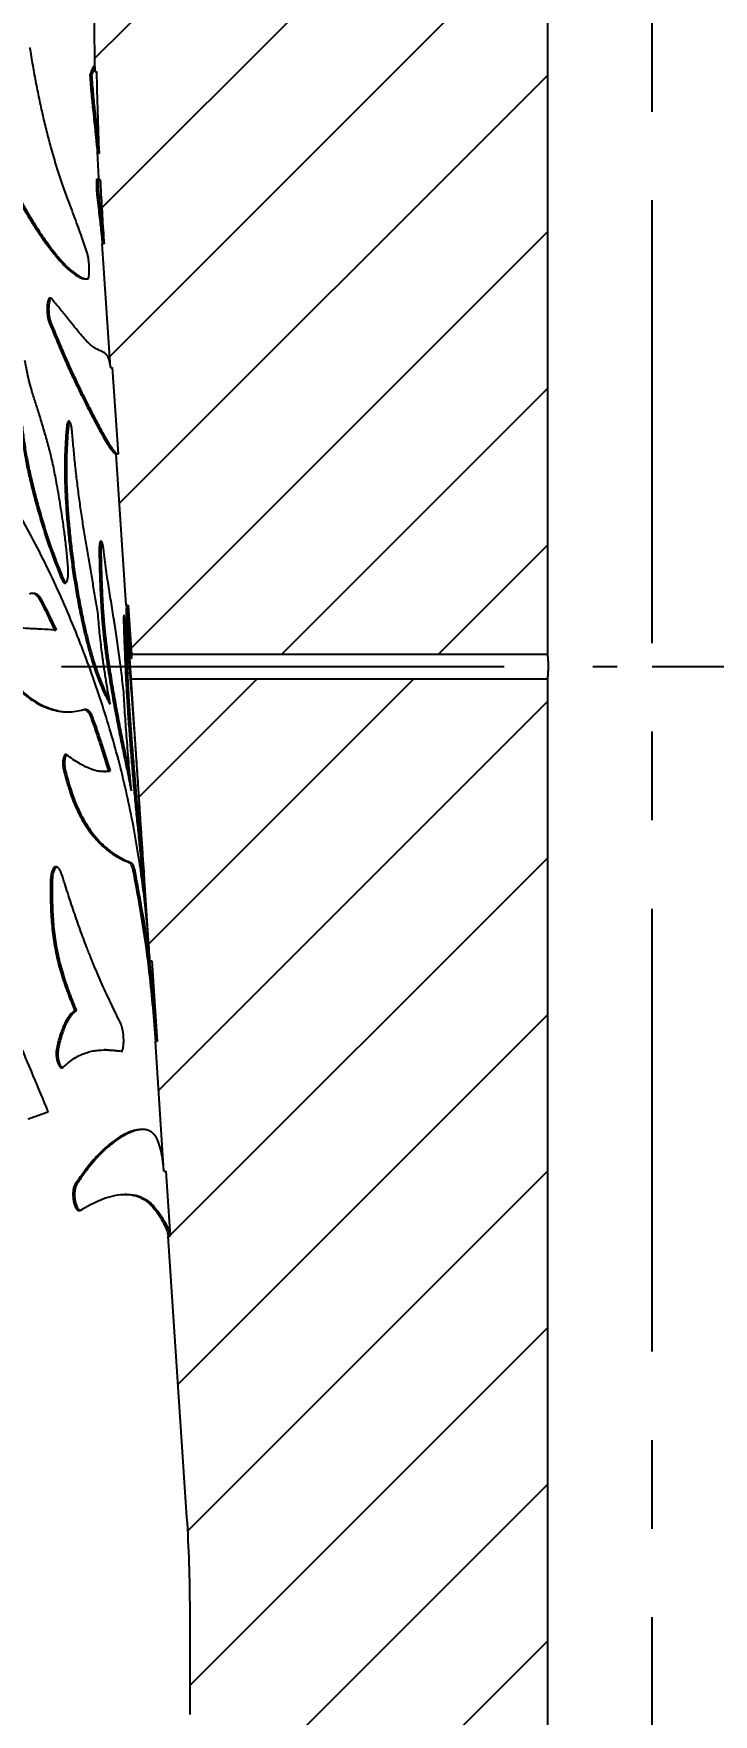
# Model space of a CAD drawing. Header units: millimetres. Extents: x 8 to 867, y 8 to 585.
# Drawn here: x 383.97 to 403.47, y 203.53 to 251.73 of the extents above; entities that cross this region are included whole.
import ezdxf

# ---------------------------------------------------------------- set-up
doc = ezdxf.new("R2010")
doc.units = ezdxf.units.MM
doc.linetypes.add('CENTERX2', pattern=[20.32, 12.7, -2.54, 2.54, -2.54])
for name, color, linetype in [('CENTERLINE', 4, 'CENTERX2'), ('DIMENSIONS', 2, 'Continuous'), ('HATCH', 3, 'Continuous')]:
    doc.layers.add(name, color=color, linetype=linetype)
doc.layers.add('OUTLINE', color=7, linetype='Continuous', lineweight=25)
doc.styles.add('SLDTEXTSTYLE0', font='TXT', dxfattribs={"width": 0.75})
doc.dimstyles.new('SLDDIMSTYLE3', dxfattribs={"dimtxt": 3.5, "dimasz": 2, "dimexe": 0, "dimexo": 0.0625, "dimgap": 0.875, "dimtad": 1, "dimrnd": 1e-09, "dimzin": 12, "dimdsep": 46, "dimtxsty": 'SLDTEXTSTYLE0', "dimsah": 1, "dimcen": 0.09, "dimadec": 0, "dimazin": 3, "dimtol": 1, "dimtp": 0.05, "dimtm": 0.05, "dimtfac": 1, "dimtofl": 0, "dimtmove": 0, "dimatfit": 3, "dimfxl": 0, "dimfrac": 2, "dimtolj": 1, "dimarcsym": 0})
doc.dimstyles.new('SLDDIMSTYLE7', dxfattribs={"dimtxt": 3.5, "dimasz": 2, "dimexe": 0, "dimexo": 0.0625, "dimgap": 0.875, "dimtad": 0, "dimtih": 1, "dimtoh": 1, "dimdec": 0, "dimrnd": 1e-09, "dimzin": 12, "dimdsep": 46, "dimtxsty": 'SLDTEXTSTYLE0', "dimsah": 1, "dimcen": 0.09, "dimadec": 0, "dimazin": 3, "dimtfac": 1, "dimtdec": 0, "dimtofl": 0, "dimtmove": 0, "dimatfit": 3, "dimfxl": 0, "dimfrac": 2, "dimtolj": 1, "dimtzin": 12, "dimarcsym": 0})
doc.dimstyles.new('SLDDIMSTYLE9', dxfattribs={"dimtxt": 3.5, "dimasz": 2, "dimexe": 0, "dimexo": 0.0625, "dimgap": 0.875, "dimtad": 1, "dimdec": 4, "dimzin": 12, "dimdsep": 46, "dimtxsty": 'SLDTEXTSTYLE0', "dimsah": 1, "dimcen": 0.09, "dimazin": 3, "dimtfac": 1, "dimtofl": 0, "dimtmove": 0, "dimatfit": 3, "dimfxl": 0, "dimfrac": 2, "dimtolj": 1, "dimtzin": 12, "dimarcsym": 0})

# ---------------------------------------------------------------- blocks, each defined once
blk = doc.blocks.new('_D_11')
at = {"layer": 'DIMENSIONS'}
for p, q in [((454.53, 352.833), (454.53, 233.579)), ((401.709, 233.579), (455.53, 233.579))]:
    blk.add_line(p, q, dxfattribs=at)
blk.add_solid([(454.53, 233.579), (455.03, 235.579), (454.03, 235.579)], dxfattribs=at)
at = {"layer": 'DIMENSIONS', "insert": (455.53, 235.312), "char_height": 3.5, "attachment_point": 1, "style": 'SLDTEXTSTYLE0'}
blk.add_mtext('196', dxfattribs=at)
blk = doc.blocks.new('_D_30')
at = {"layer": 'DIMENSIONS'}
for p, q in [((435.589, 429.833), (473.701, 429.833)), ((471.701, 429.833), (471.701, 191.029)), ((387.456, 191.029), (473.701, 191.029))]:
    blk.add_line(p, q, dxfattribs=at)
for points in [[(471.701, 429.833), (471.201, 427.833), (472.201, 427.833)], [(471.701, 191.029), (472.201, 193.029), (471.201, 193.029)]]:
    blk.add_solid(points, dxfattribs=at)
at = {"layer": 'DIMENSIONS', "attachment_point": 1, "rotation": 90, "style": 'SLDTEXTSTYLE0'}
for s, insert, char_height in [('±0,05', (468.202, 312.933), 2.5), ('238,8', (467.19, 300.006), 3.5)]:
    blk.add_mtext(s, dxfattribs=dict(at, insert=insert, char_height=char_height))
blk = doc.blocks.new('_D_45')
at = {"layer": 'DIMENSIONS'}
blk.add_line((385.49, 191.288), (363.906, 197.071), dxfattribs=at)
for start, end in [(137.3608, 165), (165, 180)]:
    blk.add_arc((386.456, 191.029), 21.345, start, end, dxfattribs=at)
for points in [[(365.838, 196.553), (364.922, 194.706), (365.899, 194.493)], [(365.11, 191.029), (365.703, 193.003), (364.704, 193.05)]]:
    blk.add_solid(points, dxfattribs=at)
at = {"layer": 'DIMENSIONS', "insert": (362.907, 202.274), "char_height": 3.5, "attachment_point": 1, "rotation": 56.7236, "style": 'SLDTEXTSTYLE0'}
blk.add_mtext('15°', dxfattribs=at)

msp = doc.modelspace()

# ---------------------------------------------------------------- hatches: boundary and pattern name
at = {"layer": 'HATCH'}
h = msp.add_hatch(dxfattribs=at)
h.set_pattern_fill('ANSI31', color=256, angle=3e-322, style=0)
edge = h.paths.add_edge_path(flags=0)
edge.add_line((385.83311, 247.54489), (385.88317, 247.54489))
edge.add_arc((485.70884, 252.52876), 99.95, 182.8581572, 183.8049034)
edge.add_line((385.97915, 245.89615), (385.99199, 245.70301))
edge.add_line((385.99199, 245.70301), (385.94188, 245.70301))
edge.add_line((385.94188, 245.70301), (386.17791, 242.15407))
edge.add_line((386.17791, 242.15407), (386.22802, 242.15407))
edge.add_line((386.22802, 242.15407), (386.39304, 239.67274))
edge.add_line((386.39304, 239.67274), (386.34293, 239.67274))
edge.add_line((386.34293, 239.67274), (386.6313, 235.33673))
edge.add_line((386.6313, 235.33673), (386.68141, 235.33673))
edge.add_line((386.68141, 235.33673), (386.77505, 233.92876))
edge.add_line((386.77505, 233.92876), (398.70884, 233.92876))
edge.add_line((398.70884, 233.92876), (398.70884, 351.77827))
edge.add_line((398.70884, 351.77827), (397.66228, 355.68409))
edge.add_line((397.66228, 355.68409), (388.14523, 352.54674))
edge.add_arc((380.45884, 350.32876), 8, 0, 16.096004, ccw=False)
edge.add_line((388.45884, 350.32876), (388.45884, 347.32876))
edge.add_arc((288.45884, 347.32876), 100, 358.2842334, 360, ccw=False)
edge.add_line((388.41401, 344.33463), (385.75367, 255.52289))
edge.add_arc((485.70884, 252.52876), 100, 178.2842334, 181.0781083)
edge.add_line((385.72654, 250.64721), (385.77655, 250.64721))
edge.add_arc((485.70884, 252.52876), 99.95, 181.0786477, 182.4285693)
edge.add_line((385.84861, 248.29349), (385.79857, 248.29349))
edge.add_arc((485.70884, 252.52876), 100, 182.4273543, 182.8567269)
h = msp.add_hatch(dxfattribs=at)
h.set_pattern_fill('ANSI31', color=256, angle=3e-322, style=0)
edge = h.paths.add_edge_path(flags=0)
edge.add_line((387.88485, 217.24148), (387.83474, 217.24148))
edge.add_line((387.83474, 217.24148), (388.37067, 209.18313))
edge.add_arc((348.45884, 206.52876), 40, 0, 3.804903, ccw=False)
edge.add_line((388.45884, 206.52876), (388.45884, 203.52876))
edge.add_arc((348.45884, 203.52876), 40, 341.790043, 360, ccw=False)
edge.add_line((386.45555, 191.02876), (398.70884, 187.7455))
edge.add_line((398.70884, 187.7455), (398.70884, 233.22876))
edge.add_line((398.70884, 233.22876), (386.7715, 233.22876))
edge.add_line((386.7715, 233.22876), (387.30967, 225.1366))
edge.add_line((387.30967, 225.1366), (387.35978, 225.1366))
edge.add_line((387.35978, 225.1366), (387.51353, 222.82478))
edge.add_line((387.51353, 222.82478), (387.46342, 222.82478))
edge.add_line((387.46342, 222.82478), (387.71036, 219.11172))
edge.add_line((387.71036, 219.11172), (387.76047, 219.11172))
edge.add_line((387.76047, 219.11172), (387.88485, 217.24148))

# ---------------------------------------------------------------- linework, layer by layer
at = {"layer": 'CENTERLINE'}
for p, q in [((401.70884, 429.83342), (401.70884, 155.70133)), ((384.77327, 233.57876), (400.70884, 233.57876))]:
    msp.add_line(p, q, dxfattribs=at)
at = {"layer": 'OUTLINE'}
for p, q in [((398.70884, 351.77827), (398.70884, 233.92876)), ((385.5843, 250.5451), (385.63408, 250.5451)), ((385.72654, 250.64722), (385.77655, 250.64722)), ((385.84861, 248.29349), (385.79857, 248.29349)), ((385.83311, 247.54489), (385.88317, 247.54489)), ((385.79004, 247.10558), (385.84001, 247.10558)), ((385.51029, 245.44296), (385.35691, 245.89283)), ((385.97915, 245.89615), (385.992, 245.70301)), ((386.17791, 242.15407), (385.94188, 245.70301)), ((385.992, 245.70301), (385.94188, 245.70301)), ((385.51337, 244.6964), (385.52943, 244.69596)), ((384.41772, 243.44975), (384.4652, 243.44975)), ((386.17791, 242.15407), (386.22802, 242.15407)), ((386.22802, 242.15407), (386.39304, 239.67274)), ((384.92055, 240.47866), (384.96852, 240.47866)), ((386.33929, 239.67287), (386.34293, 239.67274)), ((386.6313, 235.33673), (386.34293, 239.67274)), ((386.39304, 239.67274), (386.34293, 239.67274)), ((384.78779, 236.0651), (384.83512, 236.0651)), ((386.6313, 235.33673), (386.68141, 235.33673)), ((386.68141, 235.33673), (386.77505, 233.92876)), ((386.55368, 234.82711), (386.60362, 234.82711)), ((386.62758, 235.2147), (386.62662, 235.21057)), ((386.62758, 235.2147), (386.67767, 235.2147)), ((386.64556, 234.81012), (386.69564, 234.81012)), ((386.67767, 235.2147), (386.67671, 235.21056)), ((384.57553, 234.62834), (384.62239, 234.62834)), ((386.78172, 233.81281), (386.7316, 233.81298)), ((398.70884, 233.92876), (386.77505, 233.92876)), ((387.30967, 225.1366), (386.77149, 233.22876)), ((386.77149, 233.22876), (398.70884, 233.22876)), ((398.70884, 233.22876), (398.70884, 187.7455)), ((385.49071, 232.35041), (385.44185, 232.35041)), ((384.83227, 230.62525), (384.87915, 230.62525)), ((385.9784, 230.56728), (386.02946, 230.56728)), ((386.11772, 230.58414), (386.16656, 230.58414)), ((387.30967, 225.1366), (387.35978, 225.1366)), ((387.35978, 225.1366), (387.51353, 222.82478)), ((385.15149, 223.71653), (385.1982, 223.71653)), ((387.71036, 219.11172), (387.46342, 222.82478)), ((387.51353, 222.82478), (387.46342, 222.82478)), ((386.4832, 222.55007), (386.53181, 222.55007)), ((387.71036, 219.11172), (387.76047, 219.11172)), ((387.76047, 219.11172), (387.88485, 217.24148)), ((385.16139, 218.7331), (385.20765, 218.7331)), ((386.64262, 218.44324), (386.58922, 218.44324)), ((388.37067, 209.18313), (387.83474, 217.24148)), ((387.88485, 217.24148), (387.83474, 217.24148)), ((388.45884, 203.52876), (388.45884, 206.52875))]:
    msp.add_line(p, q, dxfattribs=at)
for centre, radius, start, end in [((485.70884, 252.52876), 100, 178.2842334, 181.0781083), ((485.70884, 252.52876), 99.95, 181.0786477, 182.4285693), ((485.70884, 252.52876), 100, 182.4273543, 182.8567269), ((485.70884, 252.52876), 99.95, 182.8581572, 183.8049034), ((348.45884, 206.52876), 40, 0, 3.804903)]:
    msp.add_arc(centre, radius, start, end, dxfattribs=at)
for points, knots in [([(385.35691, 245.89283), (385.29054, 246.07756), (385.15783, 246.44698), (384.96186, 246.96341), (384.78453, 247.45672), (384.63176, 247.92026), (384.4918, 248.39306), (384.36678, 248.86629), (384.25528, 249.32718), (384.14866, 249.80651), (384.04859, 250.30372), (383.95468, 250.81592), (383.89624, 251.16275), (383.86702, 251.33617)], [0, 0, 0, 0, 0.13446581, 0.26888917, 0.36008929, 0.45138896, 0.54251951, 0.61792634, 0.69340395, 0.76884272, 0.84586386, 0.92293486, 1, 1, 1, 1]), ([(385.72654, 250.64722), (385.72572, 250.67328), (385.72406, 250.72543), (385.71763, 250.77044), (385.70792, 250.79332), (385.69379, 250.79325), (385.67458, 250.76959), (385.64936, 250.71951), (385.61989, 250.64078), (385.59616, 250.577), (385.5843, 250.5451)], [0, 0, 0, 0, 0.11239842, 0.224817272, 0.33966658, 0.45453348, 0.589951859, 0.72537066, 0.862653136, 1, 1, 1, 1]), ([(385.71865, 250.7553), (385.71218, 250.74321), (385.69754, 250.71584), (385.6696, 250.64019), (385.64592, 250.5768), (385.63408, 250.5451)], [0, 0, 0, 0, 0.28344268, 0.64163797, 1, 1, 1, 1]), ([(385.5843, 250.5451), (385.59147, 250.45062), (385.60581, 250.26177), (385.62861, 249.9859), (385.65333, 249.73455), (385.68143, 249.47369), (385.71088, 249.19533), (385.73736, 248.93879), (385.75812, 248.7359), (385.77367, 248.58288), (385.78599, 248.45757), (385.79483, 248.35987), (385.79732, 248.31567), (385.79857, 248.29349)], [0, 0, 0, 0, 0.08472342, 0.16934064, 0.25623493, 0.34326927, 0.46385674, 0.58439005, 0.66738013, 0.75049256, 0.83339525, 0.91639901, 1, 1, 1, 1]), ([(385.63408, 250.5451), (385.64126, 250.45066), (385.65561, 250.26188), (385.67843, 249.98614), (385.70316, 249.73493), (385.73131, 249.47396), (385.76083, 249.19529), (385.78739, 248.9383), (385.80819, 248.73516), (385.82377, 248.58203), (385.83608, 248.45693), (385.8449, 248.35958), (385.84737, 248.31557), (385.84861, 248.29349)], [0, 0, 0, 0, 0.084638981, 0.16917227, 0.255980355, 0.342927575, 0.463726496, 0.584472338, 0.66761651, 0.750885318, 0.833943045, 0.916677115, 1, 1, 1, 1]), ([(382.91533, 248.11141), (383.0258, 247.90792), (383.24671, 247.50099), (383.53366, 246.97864), (383.78317, 246.54896), (383.99549, 246.20135), (384.13368, 245.99564), (384.20273, 245.89283)], [0, 0, 0, 0, 0.24869611, 0.49732609, 0.66488479, 0.8325209, 1, 1, 1, 1]), ([(382.9608, 248.11141), (383.07125, 247.90827), (383.29211, 247.50203), (383.57899, 246.98055), (383.82841, 246.55152), (384.04065, 246.20437), (384.17879, 245.99886), (384.24783, 245.89615)], [0, 0, 0, 0, 0.248705308, 0.497345147, 0.664897117, 0.832526646, 1, 1, 1, 1]), ([(385.77836, 247.55573), (385.7769, 247.55356), (385.77397, 247.54921), (385.77148, 247.5094), (385.77084, 247.44918), (385.77242, 247.36933), (385.77646, 247.27661), (385.78258, 247.18251), (385.78764, 247.13037), (385.79004, 247.10558)], [0, 0, 0, 0, 0.13074998, 0.26140463, 0.39536097, 0.53796831, 0.6922009, 0.85366005, 1, 1, 1, 1]), ([(385.83311, 247.54489), (385.83274, 247.54518), (385.8315, 247.54614), (385.81837, 247.54191), (385.7917, 247.55112), (385.77836, 247.55573)], [0, 0, 0, 0, 0.17430776, 0.58700973, 1, 1, 1, 1]), ([(385.82425, 247.54368), (385.8233, 247.53281), (385.82136, 247.51079), (385.82082, 247.44848), (385.82238, 247.3691), (385.82644, 247.27621), (385.83256, 247.18231), (385.83761, 247.1303), (385.84001, 247.10558)], [0, 0, 0, 0, 0.15070152, 0.30511805, 0.46929719, 0.64663187, 0.8320812, 1, 1, 1, 1]), ([(385.79004, 247.10558), (385.80111, 247.0061), (385.82324, 246.80724), (385.85482, 246.52084), (385.884, 246.26556), (385.90806, 246.05415), (385.91973, 245.94298), (385.92499, 245.89283)], [0, 0, 0, 0, 0.20459755, 0.40900528, 0.61840542, 0.82783817, 1, 1, 1, 1]), ([(385.84001, 247.10558), (385.85108, 247.00617), (385.87322, 246.80745), (385.90481, 246.52127), (385.93399, 246.26617), (385.95794, 246.05602), (385.96956, 245.94552), (385.97475, 245.89615)], [0, 0, 0, 0, 0.20522313, 0.41025553, 0.62028084, 0.83033942, 1, 1, 1, 1]), ([(387.30967, 225.1366), (387.29154, 225.38913), (387.25527, 225.89419), (387.18347, 226.6343), (387.09764, 227.36302), (386.98552, 228.1529), (386.84021, 229.00074), (386.6537, 229.90572), (386.43728, 230.80144), (386.19032, 231.69346), (385.9133, 232.585), (385.60743, 233.47543), (385.27314, 234.36452), (384.90949, 235.24659), (384.51431, 236.12152), (384.08638, 236.98605), (383.62516, 237.84082), (383.1067, 238.72555), (382.52466, 239.63863), (381.87237, 240.57759), (381.17564, 241.50046), (380.42951, 242.4119), (379.63263, 243.31082), (378.78235, 244.19484), (377.88783, 245.05899), (377.25087, 245.61495), (376.9325, 245.89283)], [0, 0, 0, 0, 0.03132641, 0.06265337, 0.09404493, 0.12543666, 0.16639717, 0.20736459, 0.24832663, 0.28947947, 0.3306376, 0.37179021, 0.41274765, 0.45371028, 0.49466656, 0.53584835, 0.57703693, 0.61821818, 0.66549028, 0.71278654, 0.76008053, 0.8073497, 0.85549851, 0.90367925, 0.95185623, 1, 1, 1, 1]), ([(384.20273, 245.89283), (384.26248, 245.80796), (384.38202, 245.63817), (384.55417, 245.41667), (384.72151, 245.2189), (384.88219, 245.04996), (385.03512, 244.91097), (385.16529, 244.814), (385.27496, 244.74964), (385.36667, 244.71062), (385.44078, 244.69699), (385.48185, 244.69688), (385.49706, 244.69684)], [0, 0, 0, 0, 0.11319676, 0.22647407, 0.33966048, 0.45627671, 0.57299772, 0.68960892, 0.77577433, 0.86193294, 0.94884559, 1, 1, 1, 1]), ([(384.24783, 245.89615), (384.30777, 245.81105), (384.42769, 245.64081), (384.6004, 245.41871), (384.76827, 245.22042), (384.92946, 245.05102), (385.08288, 244.91166), (385.21344, 244.81443), (385.32352, 244.74978), (385.41538, 244.71093), (385.48125, 244.69803), (385.51459, 244.6976), (385.52185, 244.69751)], [0, 0, 0, 0, 0.11632025, 0.23272396, 0.3490337, 0.4688683, 0.58880973, 0.70863898, 0.79721652, 0.88578686, 0.97513174, 1, 1, 1, 1]), ([(385.92499, 245.89283), (385.92868, 245.85576), (385.93608, 245.78136), (385.93995, 245.72919), (385.94188, 245.70301)], [0, 0, 0, 0, 0.49816964, 1, 1, 1, 1]), ([(385.97475, 245.89615), (385.97853, 245.85838), (385.9861, 245.78256), (385.99003, 245.7296), (385.992, 245.70301)], [0, 0, 0, 0, 0.49812809, 1, 1, 1, 1]), ([(385.52943, 244.69596), (385.53585, 244.70068), (385.54868, 244.71014), (385.56166, 244.77413), (385.56911, 244.8666), (385.5696, 244.98779), (385.5625, 245.12811), (385.54769, 245.26943), (385.52901, 245.37917), (385.51545, 245.42536), (385.51029, 245.44296)], [0, 0, 0, 0, 0.11657713, 0.23331137, 0.35194392, 0.48248701, 0.62124694, 0.76704295, 0.91122581, 1, 1, 1, 1]), ([(384.4911, 244.12597), (384.47878, 244.13655), (384.45412, 244.15772), (384.41834, 244.13949), (384.38831, 244.08578), (384.36623, 243.99838), (384.35467, 243.88179), (384.35649, 243.74401), (384.37365, 243.60166), (384.39764, 243.50358), (384.41411, 243.45944), (384.41772, 243.44975)], [0, 0, 0, 0, 0.10932423, 0.21876755, 0.32630178, 0.43874071, 0.55970285, 0.68965548, 0.826364, 0.96185555, 1, 1, 1, 1]), ([(384.47411, 244.13677), (384.47158, 244.13585), (384.45738, 244.13068), (384.43592, 244.08323), (384.41351, 243.99846), (384.40208, 243.8808), (384.40396, 243.74325), (384.4212, 243.60102), (384.44519, 243.50331), (384.46161, 243.45935), (384.4652, 243.44975)], [0, 0, 0, 0, 0.02904909, 0.163104199, 0.303187132, 0.453700902, 0.615189813, 0.784870934, 0.952994083, 1, 1, 1, 1]), ([(386.17791, 242.15407), (386.17112, 242.21379), (386.15753, 242.33332), (386.10421, 242.47857), (386.033, 242.5664), (385.94519, 242.61189), (385.83569, 242.65605), (385.71096, 242.71928), (385.5744, 242.82991), (385.43183, 242.97749), (385.27489, 243.15953), (385.1048, 243.36911), (384.91808, 243.60384), (384.7154, 243.85863), (384.56588, 244.03684), (384.4911, 244.12597)], [0, 0, 0, 0, 0.095800659, 0.19174648, 0.273976453, 0.356303997, 0.438643259, 0.520889018, 0.587913948, 0.655072175, 0.722373496, 0.789711031, 0.856886963, 0.928421691, 1, 1, 1, 1]), ([(384.41772, 243.44975), (384.47916, 243.29981), (384.60207, 242.99987), (384.78213, 242.57461), (384.96006, 242.17188), (385.13412, 241.79671), (385.30224, 241.44624), (385.46654, 241.11533), (385.62444, 240.80671), (385.77346, 240.52425), (385.90939, 240.27485), (386.02997, 240.06287), (386.13337, 239.89421), (386.21439, 239.77859), (386.27348, 239.71313), (386.31489, 239.68006), (386.32841, 239.67536), (386.33519, 239.67301)], [0, 0, 0, 0, 0.06242415, 0.12487009, 0.18726296, 0.25113319, 0.31504865, 0.37892085, 0.44849962, 0.51813197, 0.58770594, 0.65968451, 0.73173719, 0.80369336, 0.86896582, 0.93425203, 1, 1, 1, 1]), ([(384.4652, 243.44975), (384.52667, 243.29994), (384.64963, 243.00026), (384.82977, 242.57536), (385.00777, 242.17298), (385.18189, 241.79815), (385.35006, 241.44798), (385.51452, 241.11714), (385.67266, 240.80841), (385.82199, 240.52571), (385.9582, 240.27608), (386.07904, 240.06388), (386.18268, 239.89497), (386.26395, 239.77904), (386.32328, 239.71332), (386.36487, 239.6801), (386.37845, 239.67538), (386.38527, 239.67302)], [0, 0, 0, 0, 0.0623488, 0.1247192, 0.18703664, 0.25082539, 0.31465917, 0.37844978, 0.44804939, 0.51770281, 0.58729762, 0.65929214, 0.73136046, 0.80333241, 0.86872442, 0.93413028, 1, 1, 1, 1]), ([(383.47201, 242.31295), (383.47896, 242.16473), (383.49288, 241.8683), (383.51723, 241.42274), (383.54851, 240.97657), (383.58968, 240.53077), (383.64441, 240.08876), (383.715, 239.65029), (383.80136, 239.21995), (383.90606, 238.76837), (384.02648, 238.30031), (384.16252, 237.81981), (384.30698, 237.34972), (384.46116, 236.89835), (384.6236, 236.46818), (384.73307, 236.19944), (384.78779, 236.0651)], [0, 0, 0, 0, 0.06347948, 0.126951058, 0.190702412, 0.254431489, 0.318204749, 0.381961574, 0.447616756, 0.513298829, 0.592780237, 0.672337364, 0.751822194, 0.834467549, 0.917256945, 1, 1, 1, 1]), ([(383.51789, 242.31295), (383.52484, 242.16496), (383.53873, 241.86898), (383.56302, 241.42411), (383.59422, 240.97863), (383.6353, 240.53351), (383.68987, 240.09215), (383.76029, 239.65431), (383.84647, 239.22457), (383.95114, 238.77301), (384.07171, 238.30445), (384.2081, 237.82299), (384.35295, 237.35199), (384.50756, 236.89976), (384.67047, 236.46881), (384.78025, 236.19965), (384.83512, 236.0651)], [0, 0, 0, 0, 0.06336252, 0.1267177, 0.19035118, 0.25396275, 0.31761913, 0.38125849, 0.44679465, 0.51235806, 0.59198465, 0.6716886, 0.75131927, 0.83413193, 0.91708892, 1, 1, 1, 1]), ([(384.96435, 236.37497), (384.95217, 236.51713), (384.92782, 236.8015), (384.88311, 237.22548), (384.81852, 237.71193), (384.73304, 238.25704), (384.63926, 238.82145), (384.54078, 239.32914), (384.43613, 239.773), (384.33894, 240.12579), (384.23745, 240.47092), (384.14006, 240.80052), (384.02105, 241.17358), (383.91635, 241.48973), (383.8356, 241.79268), (383.777, 242.07005), (383.74197, 242.25921), (383.72446, 242.35379)], [0, 0, 0, 0, 0.06509478, 0.13021652, 0.19521537, 0.29244691, 0.38967237, 0.46569828, 0.54172491, 0.61741925, 0.65524879, 0.73090623, 0.79748858, 0.8640483, 0.90921998, 0.95461072, 1, 1, 1, 1]), ([(385.07408, 240.33676), (385.07024, 240.37247), (385.06255, 240.44395), (385.04017, 240.53488), (385.01332, 240.59664), (384.98556, 240.62229), (384.96043, 240.61435), (384.93953, 240.57739), (384.92674, 240.5276), (384.92206, 240.49056), (384.92055, 240.47866)], [0, 0, 0, 0, 0.14984447, 0.29992674, 0.44248986, 0.57258103, 0.69486544, 0.81482473, 0.94048757, 1, 1, 1, 1]), ([(385.00364, 240.6001), (384.99846, 240.59256), (384.9859, 240.57424), (384.97478, 240.52741), (384.97004, 240.49051), (384.96852, 240.47866)], [0, 0, 0, 0, 0.32217932, 0.78238385, 1, 1, 1, 1]), ([(384.92055, 240.47866), (384.91116, 240.35975), (384.89234, 240.12154), (384.87331, 239.75002), (384.86315, 239.36891), (384.86554, 238.93774), (384.88382, 238.45877), (384.91714, 237.93602), (384.96328, 237.41475), (385.02091, 236.89215), (385.08977, 236.37032), (385.16999, 235.85237), (385.25991, 235.3483), (385.35242, 234.89358), (385.44527, 234.48819), (385.53622, 234.13027), (385.63118, 233.79395), (385.73262, 233.47091), (385.84054, 233.17457), (385.95249, 232.91287), (386.06254, 232.68753), (386.13175, 232.56531), (386.16629, 232.50434)], [0, 0, 0, 0, 0.0416734, 0.08348289, 0.12521125, 0.16677286, 0.22143177, 0.2762851, 0.33120611, 0.38595663, 0.44266794, 0.49955023, 0.55640375, 0.61307684, 0.65881467, 0.70470143, 0.75055066, 0.79623708, 0.84695749, 0.89794883, 0.94908319, 1, 1, 1, 1]), ([(384.96852, 240.47866), (384.95911, 240.35978), (384.94024, 240.12163), (384.92114, 239.75018), (384.91092, 239.36912), (384.91327, 238.93826), (384.93149, 238.45989), (384.96472, 237.93804), (385.01073, 237.41766), (385.06823, 236.89596), (385.13693, 236.37505), (385.21697, 235.858), (385.30668, 235.35478), (385.39907, 234.90029), (385.49192, 234.49457), (385.58301, 234.13585), (385.67815, 233.79874), (385.77985, 233.47478), (385.88824, 233.17692), (386.00048, 232.91546), (386.08644, 232.73675), (386.13244, 232.65448), (386.14342, 232.63483)], [0, 0, 0, 0, 0.04316887, 0.08647884, 0.12970457, 0.17275739, 0.22927835, 0.28600068, 0.34279292, 0.3994085, 0.45804538, 0.51685759, 0.57564142, 0.6342387, 0.68170225, 0.72932057, 0.77689975, 0.82430987, 0.87707044, 0.93011382, 0.98330672, 1, 1, 1, 1]), ([(385.81726, 235.13947), (385.79186, 235.28324), (385.74107, 235.57073), (385.67837, 235.93526), (385.59399, 236.45404), (385.50549, 236.96778), (385.40525, 237.56102), (385.33489, 238.01587), (385.27026, 238.47896), (385.21138, 238.94309), (385.15975, 239.40801), (385.11473, 239.87153), (385.08763, 240.18169), (385.07408, 240.33676)], [0, 0, 0, 0, 0.087603615, 0.175187423, 0.218971358, 0.394110048, 0.481799746, 0.569472254, 0.657185814, 0.744904564, 0.829887203, 0.914947076, 1, 1, 1, 1]), ([(385.98832, 236.88095), (385.98291, 236.92469), (385.97206, 237.01231), (385.94824, 237.11351), (385.9227, 237.17329), (385.89848, 237.18753), (385.87776, 237.16068), (385.86207, 237.09775), (385.852, 237.00358), (385.85204, 236.92427), (385.85206, 236.88334)], [0, 0, 0, 0, 0.13730884, 0.27503686, 0.40200301, 0.52124112, 0.63567042, 0.75101572, 0.87151853, 1, 1, 1, 1]), ([(385.85206, 236.88334), (385.8555, 236.72866), (385.86241, 236.419), (385.87649, 235.95116), (385.89708, 235.47979), (385.92519, 235.03159), (385.96262, 234.61115), (386.00632, 234.22239), (386.05616, 233.84272), (386.1229, 233.39083), (386.20726, 232.87352), (386.30904, 232.30187), (386.41281, 231.75989), (386.51301, 231.26608), (386.60719, 230.81905), (386.69464, 230.40779), (386.74818, 230.14517), (386.77495, 230.01386)], [0, 0, 0, 0, 0.05939771, 0.11891725, 0.17823734, 0.237362, 0.28703152, 0.33694401, 0.38698523, 0.43683076, 0.52044667, 0.60435198, 0.68829373, 0.77195998, 0.84792842, 0.92396935, 1, 1, 1, 1]), ([(385.92762, 237.15424), (385.92214, 237.1362), (385.91088, 237.0991), (385.90114, 237.00306), (385.90112, 236.92405), (385.90111, 236.88334)], [0, 0, 0, 0, 0.314635261, 0.646874898, 1, 1, 1, 1]), ([(385.90111, 236.88334), (385.90455, 236.72882), (385.91143, 236.41947), (385.92546, 235.95211), (385.946, 235.4812), (385.97403, 235.03359), (386.01136, 234.61386), (386.05494, 234.2259), (386.10464, 233.847), (386.17127, 233.39569), (386.25557, 232.87877), (386.35732, 232.30736), (386.46112, 231.76548), (386.56137, 231.27138), (386.65401, 230.83301), (386.70941, 230.57055), (386.73601, 230.44454)], [0, 0, 0, 0, 0.06464008, 0.12941266, 0.19396777, 0.25831122, 0.31229876, 0.36655037, 0.42094084, 0.47511887, 0.56616048, 0.65751707, 0.74891407, 0.84001014, 0.92319301, 1, 1, 1, 1]), ([(386.55678, 232.83607), (386.53502, 233.03009), (386.49151, 233.41806), (386.41846, 233.97612), (386.35337, 234.42895), (386.30583, 234.74208), (386.27118, 234.96454), (386.22186, 235.27515), (386.16358, 235.62961), (386.10553, 235.99305), (386.06314, 236.27668), (386.0228, 236.57151), (385.99981, 236.77783), (385.98832, 236.88095)], [0, 0, 0, 0, 0.13736752, 0.27468087, 0.41194946, 0.48056934, 0.51487848, 0.58349742, 0.72073631, 0.78985771, 0.85895483, 0.9295006, 1, 1, 1, 1]), ([(384.78779, 236.0651), (384.80044, 236.04064), (384.82575, 235.99167), (384.8675, 235.96677), (384.90535, 235.9831), (384.93623, 236.03876), (384.95777, 236.12787), (384.96896, 236.24385), (384.9659, 236.33089), (384.96435, 236.37497)], [0, 0, 0, 0, 0.1431045, 0.28645183, 0.42428973, 0.559789, 0.69990556, 0.84805481, 1, 1, 1, 1]), ([(384.83512, 236.0651), (384.84779, 236.03901), (384.86714, 235.99912), (384.88826, 235.98932), (384.89556, 235.98593)], [0, 0, 0, 0, 0.65433412, 1, 1, 1, 1]), ([(383.85112, 235.6701), (383.87912, 235.67993), (383.92638, 235.69654), (383.9954, 235.67388), (384.05474, 235.63081), (384.11302, 235.5634), (384.1483, 235.49991), (384.16619, 235.46772)], [0, 0, 0, 0, 0.26002935, 0.43898387, 0.62310895, 0.80890055, 1, 1, 1, 1]), ([(383.97201, 235.68617), (383.97514, 235.68695), (383.99768, 235.69255), (384.0415, 235.67205), (384.10087, 235.63133), (384.15928, 235.56325), (384.1946, 235.49986), (384.21251, 235.46772)], [0, 0, 0, 0, 0.03763749, 0.27062253, 0.51034181, 0.7517316, 1, 1, 1, 1]), ([(384.16619, 235.46772), (384.20276, 235.39508), (384.27589, 235.24979), (384.4134, 234.97024), (384.51179, 234.76275), (384.57553, 234.62834)], [0, 0, 0, 0, 0.260467191, 0.520934461, 1, 1, 1, 1]), ([(384.21251, 235.46772), (384.24909, 235.39514), (384.32225, 235.24998), (384.45995, 234.97044), (384.55851, 234.76288), (384.62239, 234.62834)], [0, 0, 0, 0, 0.26023712, 0.52047507, 1, 1, 1, 1]), ([(386.6313, 235.33673), (386.63259, 235.31011), (386.63518, 235.25677), (386.63012, 235.22874), (386.62758, 235.2147)], [0, 0, 0, 0, 0.49890435, 1, 1, 1, 1]), ([(386.68141, 235.33673), (386.6827, 235.31011), (386.68529, 235.25677), (386.68021, 235.22874), (386.67767, 235.2147)], [0, 0, 0, 0, 0.49890704, 1, 1, 1, 1]), ([(386.16629, 232.50434), (386.1452, 232.62346), (386.10299, 232.86194), (386.04169, 233.23014), (385.98344, 233.60865), (385.93523, 233.95889), (385.89638, 234.27662), (385.86566, 234.55977), (385.83867, 234.84783), (385.8244, 235.04225), (385.81726, 235.13947)], [0, 0, 0, 0, 0.14624117, 0.29277812, 0.4390652, 0.58606704, 0.68865946, 0.79124073, 0.89561546, 1, 1, 1, 1]), ([(386.59798, 234.87184), (386.59395, 234.90671), (386.58588, 234.97653), (386.57389, 235.0382), (386.56379, 235.05594), (386.5565, 235.03014), (386.55251, 234.96675), (386.55216, 234.89229), (386.55335, 234.84134), (386.55368, 234.82711)], [0, 0, 0, 0, 0.16488725, 0.33013043, 0.48609518, 0.634677, 0.78363317, 0.93952997, 1, 1, 1, 1]), ([(386.55368, 234.82711), (386.55933, 234.6565), (386.57066, 234.31473), (386.59177, 233.78501), (386.61688, 233.2457), (386.64735, 232.69769), (386.68309, 232.14589), (386.7227, 231.59278), (386.76569, 231.04211), (386.81134, 230.49729), (386.85968, 229.95345), (386.91057, 229.41272), (386.96336, 228.87907), (387.01627, 228.36412), (387.06607, 227.89157), (387.11161, 227.47064), (387.15224, 227.09854), (387.17574, 226.86692), (387.18749, 226.75113)], [0, 0, 0, 0, 0.06264564, 0.12549917, 0.18827262, 0.25080895, 0.3137702, 0.37693528, 0.44021199, 0.50345701, 0.5664857, 0.63189862, 0.69750682, 0.76306389, 0.82840666, 0.88550258, 0.94276369, 1, 1, 1, 1]), ([(387.18997, 226.86959), (387.18026, 227.02753), (387.16085, 227.34318), (387.12942, 227.83265), (387.09633, 228.33692), (387.06312, 228.83825), (387.03041, 229.33028), (386.9983, 229.81064), (386.96032, 230.37465), (386.91641, 231.01856), (386.86981, 231.68153), (386.82606, 232.27925), (386.78503, 232.81391), (386.74226, 233.34196), (386.69707, 233.86094), (386.64935, 234.37137), (386.6151, 234.70502), (386.59798, 234.87184)], [0, 0, 0, 0, 0.05937022, 0.11865871, 0.17947142, 0.24030996, 0.29739179, 0.35453559, 0.41164105, 0.49966678, 0.58770479, 0.65577022, 0.72388183, 0.7919609, 0.86128083, 0.93064376, 1, 1, 1, 1]), ([(386.60419, 234.81041), (386.60965, 234.64556), (386.62076, 234.30975), (386.6416, 233.78637), (386.66664, 233.24775), (386.69704, 232.70051), (386.73271, 232.14963), (386.77221, 231.59756), (386.8151, 231.04791), (386.86065, 230.50409), (386.90896, 229.96036), (386.95989, 229.41905), (387.01286, 228.88358), (387.0658, 228.36873), (387.10841, 227.9636), (387.13193, 227.74644), (387.13901, 227.68106)], [0, 0, 0, 0, 0.07086191, 0.14434563, 0.21773584, 0.29084822, 0.36440034, 0.43819001, 0.51211039, 0.58599393, 0.6596247, 0.73638253, 0.81337189, 0.89030113, 0.96697649, 1, 1, 1, 1]), ([(386.62561, 235.20625), (386.62546, 235.19563), (386.62515, 235.17408), (386.62725, 235.10774), (386.63131, 235.0219), (386.63752, 234.91737), (386.64279, 234.84708), (386.64556, 234.81012)], [0, 0, 0, 0, 0.18150988, 0.36810376, 0.56396908, 0.77072795, 1, 1, 1, 1]), ([(386.64556, 234.81012), (386.65085, 234.74843), (386.66142, 234.62509), (386.67695, 234.44325), (386.69187, 234.27405), (386.70629, 234.11277), (386.71983, 233.95922), (386.72767, 233.86181), (386.7316, 233.81298)], [0, 0, 0, 0, 0.15521981, 0.31030393, 0.46948344, 0.62877821, 0.8139232, 1, 1, 1, 1]), ([(386.6757, 235.20622), (386.67554, 235.19556), (386.67523, 235.17396), (386.67734, 235.10745), (386.68141, 235.02149), (386.68762, 234.91705), (386.69288, 234.84693), (386.69564, 234.81012)], [0, 0, 0, 0, 0.18198029, 0.36897557, 0.56501836, 0.77168413, 1, 1, 1, 1]), ([(386.69564, 234.81012), (386.70093, 234.74845), (386.7115, 234.62515), (386.72702, 234.44339), (386.74194, 234.27428), (386.75638, 234.11294), (386.76994, 233.95925), (386.77779, 233.86171), (386.78172, 233.81281)], [0, 0, 0, 0, 0.15507798, 0.31001787, 0.46905094, 0.62819677, 0.8136304, 1, 1, 1, 1]), ([(384.57553, 234.62834), (384.45207, 234.63566), (384.20502, 234.65031), (383.79597, 234.67231), (383.36117, 234.69435), (383.04625, 234.70906), (382.88872, 234.71641)], [0, 0, 0, 0, 0.24938301, 0.49901121, 0.74938129, 1, 1, 1, 1]), ([(382.79789, 234.26393), (382.82994, 234.17906), (382.89413, 234.00906), (382.99556, 233.76442), (383.10351, 233.53513), (383.2347, 233.30848), (383.38982, 233.09924), (383.5638, 232.90643), (383.76514, 232.7266), (383.98958, 232.56833), (384.2327, 232.43988), (384.46673, 232.353), (384.70669, 232.29355), (384.94778, 232.27071), (385.18744, 232.28996), (385.33176, 232.32833), (385.4039, 232.34751)], [0, 0, 0, 0, 0.04323847, 0.08661785, 0.12979225, 0.17275058, 0.23126788, 0.29000878, 0.3486485, 0.43329561, 0.51821116, 0.60328036, 0.68813834, 0.79201515, 0.89603045, 1, 1, 1, 1]), ([(382.84198, 234.26393), (382.87405, 234.1791), (382.9383, 234.00918), (383.03979, 233.76467), (383.1478, 233.53551), (383.27907, 233.30894), (383.43431, 233.09973), (383.60844, 232.90694), (383.81005, 232.72701), (384.03491, 232.56855), (384.27844, 232.44014), (384.51325, 232.35253), (384.75244, 232.29569), (384.9221, 232.27175), (385.01078, 232.27934), (385.02014, 232.28014)], [0, 0, 0, 0, 0.05369509, 0.10756361, 0.16117896, 0.21452565, 0.28724538, 0.36024222, 0.43311378, 0.53844072, 0.64410103, 0.74995316, 0.85554269, 0.98475423, 1, 1, 1, 1]), ([(386.77149, 233.22876), (386.77133, 233.23083), (386.77095, 233.23574), (386.76793, 233.27518), (386.76305, 233.34028), (386.75678, 233.42626), (386.74874, 233.54178), (386.74089, 233.66122), (386.73516, 233.75338), (386.73247, 233.79843), (386.7316, 233.81298)], [0, 0, 0, 0, 0.10678574, 0.25248414, 0.34329117, 0.48989936, 0.63649828, 0.78325047, 0.92997751, 1, 1, 1, 1]), ([(386.77505, 233.92876), (386.77508, 233.92818), (386.7752, 233.92607), (386.77681, 233.89736), (386.77964, 233.84794), (386.78153, 233.816), (386.78172, 233.81281)], [0, 0, 0, 0, 0.15265361, 0.55401125, 0.9554944, 1, 1, 1, 1]), ([(398.70884, 233.92876), (398.70884, 233.92876), (398.70884, 233.92876), (398.71043, 233.91548), (398.71657, 233.858), (398.72383, 233.76917), (398.72845, 233.6706), (398.72986, 233.56598), (398.72772, 233.46114), (398.72153, 233.35659), (398.71434, 233.2773), (398.70955, 233.23486), (398.70904, 233.2305), (398.70884, 233.22876)], [0, 0, 0, 0, 0.0000187, 0.10670561, 0.21336938, 0.32065378, 0.42824833, 0.50000111, 0.60685067, 0.71367999, 0.82096846, 0.92856079, 1, 1, 1, 1]), ([(384.39277, 220.81326), (384.24985, 221.1565), (383.96399, 221.84305), (383.52216, 222.89296), (383.0655, 223.94489), (382.58266, 224.98127), (382.06748, 225.99255), (381.56512, 226.89601), (381.08579, 227.70161), (380.75293, 228.24316), (380.52764, 228.6043), (380.37654, 228.84505), (379.95789, 229.50828), (379.40943, 230.35253), (378.7541, 231.30602), (378.11793, 232.19551), (377.62374, 232.83578), (377.30784, 233.24504)], [0, 0, 0, 0, 0.07950233, 0.1590229, 0.23854012, 0.31809737, 0.3976731, 0.4772285, 0.53682587, 0.59642343, 0.61132072, 0.62621802, 0.65601244, 0.77520258, 0.83480298, 0.89440331, 1, 1, 1, 1]), ([(386.77495, 230.01386), (386.75214, 230.2611), (386.7065, 230.7556), (386.64777, 231.47801), (386.59698, 232.17298), (386.57021, 232.6146), (386.55678, 232.83607)], [0, 0, 0, 0, 0.26714894, 0.53432508, 0.7664595, 1, 1, 1, 1]), ([(385.4039, 232.34751), (385.42458, 232.34955), (385.4598, 232.35304), (385.51048, 232.31227), (385.55103, 232.25727), (385.58764, 232.1877), (385.60847, 232.13359), (385.61897, 232.1063)], [0, 0, 0, 0, 0.27789031, 0.47320554, 0.67416096, 0.83565064, 1, 1, 1, 1]), ([(385.49066, 232.34446), (385.49843, 232.34469), (385.52078, 232.34537), (385.55852, 232.31136), (385.59916, 232.25749), (385.63583, 232.18764), (385.65668, 232.13357), (385.6672, 232.1063)], [0, 0, 0, 0, 0.12593098, 0.36255929, 0.60601759, 0.80128473, 1, 1, 1, 1]), ([(385.61897, 232.1063), (385.66565, 231.97444), (385.75902, 231.71071), (385.92826, 231.20474), (386.04349, 230.82727), (386.11772, 230.58414)], [0, 0, 0, 0, 0.26248258, 0.52496645, 1, 1, 1, 1]), ([(385.6672, 232.1063), (385.7139, 231.97455), (385.80731, 231.71104), (385.97676, 231.20508), (386.09218, 230.82749), (386.16656, 230.58414)], [0, 0, 0, 0, 0.26227175, 0.52454132, 1, 1, 1, 1]), ([(384.91938, 231.04884), (384.9086, 231.05383), (384.88703, 231.06382), (384.85689, 231.0394), (384.8325, 230.98835), (384.81612, 230.91225), (384.81007, 230.81783), (384.81497, 230.71682), (384.82671, 230.65469), (384.83227, 230.62525)], [0, 0, 0, 0, 0.1374603, 0.27493223, 0.41286388, 0.55468063, 0.70383871, 0.85966978, 1, 1, 1, 1]), ([(384.91958, 231.04611), (384.91453, 231.0431), (384.89933, 231.03403), (384.87946, 230.98698), (384.86289, 230.91211), (384.85695, 230.81719), (384.86188, 230.71646), (384.87361, 230.65452), (384.87915, 230.62525)], [0, 0, 0, 0, 0.08683965, 0.26108275, 0.44004879, 0.62803696, 0.82419344, 1, 1, 1, 1]), ([(386.11772, 230.58414), (386.07949, 230.57716), (386.00305, 230.56322), (385.87634, 230.57025), (385.74101, 230.5972), (385.59537, 230.64589), (385.44012, 230.71533), (385.27495, 230.8061), (385.10198, 230.91547), (384.98028, 231.00436), (384.91938, 231.04884)], [0, 0, 0, 0, 0.12248373, 0.24497012, 0.3685008, 0.49203441, 0.61845468, 0.7451104, 0.87244844, 1, 1, 1, 1]), ([(384.83227, 230.62525), (384.85729, 230.5295), (384.90742, 230.33768), (384.98812, 230.06268), (385.07408, 229.80365), (385.17568, 229.54904), (385.29234, 229.30984), (385.42012, 229.08421), (385.55706, 228.87878), (385.69991, 228.69422), (385.84647, 228.53072), (385.9869, 228.39647), (386.12012, 228.28717), (386.27034, 228.18072), (386.42996, 228.08739), (386.59284, 228.01019), (386.68397, 227.96771), (386.72953, 227.94647)], [0, 0, 0, 0, 0.04325018, 0.08665305, 0.12988773, 0.17290732, 0.22830012, 0.28386666, 0.33933988, 0.40657338, 0.47396953, 0.54152027, 0.60909972, 0.67648752, 0.78427693, 0.89214539, 1, 1, 1, 1]), ([(384.87915, 230.62525), (384.90419, 230.52954), (384.95436, 230.33779), (385.03511, 230.06291), (385.12112, 229.804), (385.22277, 229.54951), (385.33948, 229.31044), (385.46732, 229.08491), (385.6044, 228.87944), (385.74747, 228.69476), (385.8943, 228.5311), (386.03499, 228.39675), (386.16846, 228.28738), (386.31897, 228.18085), (386.47889, 228.08746), (386.6421, 228.01022), (386.73339, 227.96772), (386.77904, 227.94647)], [0, 0, 0, 0, 0.043195935, 0.086545175, 0.129726036, 0.172692599, 0.228029609, 0.28353959, 0.338956916, 0.406224356, 0.473654398, 0.541239541, 0.60885327, 0.67627537, 0.784135567, 0.89207451, 1, 1, 1, 1]), ([(386.16656, 230.58414), (386.12892, 230.57562), (386.08448, 230.56557), (386.03465, 230.56845), (386.02703, 230.5689)], [0, 0, 0, 0, 0.8471329, 1, 1, 1, 1]), ([(384.77386, 227.63452), (384.75802, 227.67639), (384.72629, 227.76024), (384.66491, 227.83007), (384.60296, 227.84659), (384.54609, 227.80825), (384.49993, 227.72236), (384.46659, 227.59513), (384.46103, 227.48951), (384.45818, 227.43526)], [0, 0, 0, 0, 0.14602844, 0.29244073, 0.43366066, 0.56925807, 0.70735221, 0.84966212, 1, 1, 1, 1]), ([(384.6363, 227.82882), (384.62185, 227.82168), (384.58824, 227.80508), (384.54601, 227.72095), (384.51254, 227.59501), (384.50701, 227.48936), (384.50419, 227.43526)], [0, 0, 0, 0, 0.19509187, 0.4538827, 0.72032549, 1, 1, 1, 1]), ([(386.48153, 223.31441), (386.44144, 223.39859), (386.36125, 223.56692), (386.23487, 223.82896), (386.10501, 224.10504), (385.97707, 224.38263), (385.85243, 224.66125), (385.73174, 224.94041), (385.61028, 225.23377), (385.46828, 225.5941), (385.30769, 226.03087), (385.12874, 226.54824), (384.95184, 227.08511), (384.83319, 227.45137), (384.77386, 227.63452)], [0, 0, 0, 0, 0.07744778, 0.15488737, 0.23257621, 0.31026139, 0.37846965, 0.4466742, 0.51532653, 0.58397656, 0.6875086, 0.79107037, 0.89552533, 1, 1, 1, 1]), ([(386.72953, 227.94647), (386.73935, 227.9381), (386.75743, 227.9227), (386.78405, 227.8615), (386.80986, 227.77937), (386.82631, 227.70244), (386.83506, 227.66151)], [0, 0, 0, 0, 0.27123433, 0.49913002, 0.7335606, 1, 1, 1, 1]), ([(386.77904, 227.94647), (386.78886, 227.93812), (386.80696, 227.92273), (386.83362, 227.86156), (386.85947, 227.7794), (386.87595, 227.70242), (386.88471, 227.66151)], [0, 0, 0, 0, 0.2708998, 0.49905951, 0.73376391, 1, 1, 1, 1]), ([(386.83506, 227.66151), (386.92404, 227.18105), (387.102, 226.22012), (387.27325, 224.92595), (387.39229, 223.79353), (387.43971, 223.14773), (387.46342, 222.82478)], [0, 0, 0, 0, 0.30181092, 0.60361917, 0.80177699, 1, 1, 1, 1]), ([(386.88471, 227.66151), (386.97371, 227.1814), (387.15173, 226.22117), (387.32312, 224.92735), (387.44231, 223.79459), (387.48979, 223.14808), (387.51353, 222.82478)], [0, 0, 0, 0, 0.301598451, 0.603194933, 0.801563987, 1, 1, 1, 1]), ([(384.45818, 227.43526), (384.4571, 227.29999), (384.45494, 227.02952), (384.46398, 226.66162), (384.48153, 226.33523), (384.50554, 226.05202), (384.53955, 225.77188), (384.58498, 225.49848), (384.64104, 225.23099), (384.70659, 224.97105), (384.78228, 224.71011), (384.86644, 224.45231), (384.95837, 224.19733), (385.05363, 223.95155), (385.11887, 223.79487), (385.15149, 223.71653)], [0, 0, 0, 0, 0.09985142, 0.19965784, 0.26838455, 0.3371887, 0.40581579, 0.47416042, 0.54252021, 0.61335849, 0.68421998, 0.7626461, 0.84109305, 0.92054191, 1, 1, 1, 1]), ([(384.50419, 227.43526), (384.50309, 227.3002), (384.5009, 227.03014), (384.50989, 226.6628), (384.52736, 226.3369), (384.55128, 226.05412), (384.58516, 225.77446), (384.63042, 225.50158), (384.68628, 225.23464), (384.75162, 224.97521), (384.82728, 224.71413), (384.91164, 224.4556), (385.00403, 224.19942), (385.0998, 223.95254), (385.1654, 223.7952), (385.1982, 223.71653)], [0, 0, 0, 0, 0.09967736, 0.19930932, 0.26791322, 0.33659372, 0.40509775, 0.47326225, 0.5414439, 0.61209715, 0.68277495, 0.76155359, 0.84035346, 0.92017222, 1, 1, 1, 1]), ([(387.18749, 226.75113), (387.18946, 226.73285), (387.19342, 226.69627), (387.19711, 226.6783), (387.19842, 226.69131), (387.19722, 226.735), (387.19418, 226.79758), (387.19125, 226.84768), (387.18997, 226.86959)], [0, 0, 0, 0, 0.17516981, 0.35049462, 0.52210902, 0.69201574, 0.86530423, 1, 1, 1, 1]), ([(385.15149, 223.71653), (385.12188, 223.69369), (385.06227, 223.6477), (384.98325, 223.54947), (384.91358, 223.44017), (384.85267, 223.3235), (384.79519, 223.19142), (384.7377, 223.03261), (384.68172, 222.84613), (384.64946, 222.69877), (384.63324, 222.6247)], [0, 0, 0, 0, 0.13745198, 0.27671009, 0.38599293, 0.49528096, 0.60768049, 0.72008557, 0.8593048, 1, 1, 1, 1]), ([(385.1982, 223.71653), (385.16859, 223.69372), (385.10897, 223.64782), (385.02988, 223.54972), (384.9601, 223.44051), (384.89904, 223.3238), (384.84141, 223.19167), (384.78378, 223.03279), (384.72767, 222.84623), (384.69532, 222.6988), (384.67907, 222.6247)], [0, 0, 0, 0, 0.13731689, 0.27642912, 0.38578209, 0.49514167, 0.60761364, 0.72008908, 0.85930798, 1, 1, 1, 1]), ([(386.4832, 222.55007), (386.49343, 222.55341), (386.51389, 222.56008), (386.53732, 222.62385), (386.55246, 222.72008), (386.55768, 222.84428), (386.55199, 222.98464), (386.53539, 223.12396), (386.51088, 223.24142), (386.49071, 223.29158), (386.48153, 223.31441)], [0, 0, 0, 0, 0.12092241, 0.24184084, 0.36352331, 0.49005002, 0.62103209, 0.75500014, 0.8884753, 1, 1, 1, 1]), ([(384.63324, 222.6247), (384.62792, 222.5877), (384.61728, 222.51375), (384.6226, 222.38633), (384.64342, 222.26452), (384.67907, 222.16323), (384.72328, 222.09604), (384.7702, 222.06688), (384.80424, 222.07379), (384.82101, 222.08841), (384.82429, 222.09126)], [0, 0, 0, 0, 0.14202519, 0.28388863, 0.42969333, 0.57170456, 0.70562974, 0.83710103, 0.96818417, 1, 1, 1, 1]), ([(384.67907, 222.6247), (384.67374, 222.58774), (384.66309, 222.51387), (384.66837, 222.38667), (384.68913, 222.26468), (384.72474, 222.16452), (384.76518, 222.0993), (384.79239, 222.08626), (384.80386, 222.08077)], [0, 0, 0, 0, 0.17678845, 0.35339834, 0.53478877, 0.711547, 0.87843961, 1, 1, 1, 1]), ([(384.82429, 222.09126), (384.88306, 222.14253), (385.00057, 222.24504), (385.17359, 222.37189), (385.34613, 222.45796), (385.51442, 222.51895), (385.67768, 222.55878), (385.8878, 222.5864), (386.04849, 222.58638), (386.17735, 222.57846), (386.30058, 222.56885), (386.4024, 222.55838), (386.4832, 222.55007)], [0, 0, 0, 0, 0.09375118, 0.1874317, 0.28124335, 0.37508186, 0.46879118, 0.56250845, 0.74980487, 0.77320859, 0.82001658, 1, 1, 1, 1]), ([(386.05544, 222.58449), (386.05294, 222.58449), (386.03708, 222.58449), (386.02114, 222.58449), (386.00771, 222.58449)], [0, 0, 0, 0, 0.15766493, 1, 1, 1, 1]), ([(386.05544, 222.58307), (386.06387, 222.58356), (386.11481, 222.5865), (386.20089, 222.57988), (386.34119, 222.56969), (386.43297, 222.5601), (386.4896, 222.55418)], [0, 0, 0, 0, 0.05207353, 0.31463607, 0.57719475, 1, 1, 1, 1]), ([(383.81154, 220.60905), (383.86333, 220.62663), (383.96691, 220.66179), (384.16254, 220.72987), (384.30194, 220.78036), (384.39277, 220.81326)], [0, 0, 0, 0, 0.25836915, 0.51673867, 1, 1, 1, 1]), ([(387.71036, 219.11172), (387.70937, 219.12603), (387.70044, 219.255), (387.67461, 219.48134), (387.61642, 219.76043), (387.54126, 219.97988), (387.45454, 220.13473), (387.36162, 220.23014), (387.25475, 220.28775), (387.12797, 220.31088), (386.97808, 220.30367), (386.80298, 220.26329), (386.6084, 220.1851), (386.39452, 220.06471), (386.16292, 219.89667), (385.94081, 219.6991), (385.73443, 219.48453), (385.54661, 219.2681), (385.35653, 219.01546), (385.22645, 218.82723), (385.16139, 218.7331)], [0, 0, 0, 0, 0.008748828, 0.07887925, 0.149050693, 0.219166104, 0.273682271, 0.328291263, 0.382932129, 0.437491943, 0.499885178, 0.562308527, 0.624691191, 0.688647804, 0.752653467, 0.816589086, 0.862195437, 0.907800205, 0.953890203, 1, 1, 1, 1]), ([(387.14019, 220.30354), (387.10201, 220.30323), (387.01268, 220.30248), (386.85008, 220.26214), (386.65534, 220.18448), (386.44056, 220.06329), (386.20819, 219.8946), (385.98562, 219.6965), (385.77923, 219.48188), (385.59187, 219.26607), (385.40229, 219.0143), (385.27254, 218.82685), (385.20765, 218.7331)], [0, 0, 0, 0, 0.08537722, 0.19977473, 0.31409724, 0.43130761, 0.54860864, 0.66578081, 0.74889138, 0.83199852, 0.91598128, 1, 1, 1, 1]), ([(385.16139, 218.7331), (385.14854, 218.70789), (385.12283, 218.65748), (385.10187, 218.53998), (385.09735, 218.4064), (385.111, 218.26686), (385.14185, 218.13926), (385.18573, 218.03992), (385.23625, 217.98195), (385.27827, 217.97031), (385.30073, 217.98092), (385.30769, 217.9842)], [0, 0, 0, 0, 0.11784867, 0.23568321, 0.35443466, 0.47617829, 0.59879793, 0.7189776, 0.83633061, 0.94927195, 1, 1, 1, 1]), ([(385.20765, 218.7331), (385.19478, 218.70789), (385.16903, 218.65747), (385.14802, 218.53996), (385.14349, 218.40635), (385.15714, 218.2671), (385.18798, 218.13903), (385.23174, 218.04197), (385.27339, 217.98775), (385.29778, 217.98422), (385.30503, 217.98317)], [0, 0, 0, 0, 0.13316188, 0.26630264, 0.40032439, 0.53757943, 0.67579176, 0.81135295, 0.94391856, 1, 1, 1, 1]), ([(385.30769, 217.9842), (385.42148, 218.04873), (385.64914, 218.17781), (385.96448, 218.31934), (386.26309, 218.41297), (386.54062, 218.45064), (386.79563, 218.436), (387.00767, 218.37299), (387.18254, 218.27074), (387.32593, 218.14792), (387.47407, 217.98096), (387.61494, 217.77629), (387.7344, 217.55857), (387.7979, 217.40678), (387.82742, 217.30356), (387.8323, 217.26217), (387.83474, 217.24148)], [0, 0, 0, 0, 0.07447396, 0.14898861, 0.22343156, 0.3001241, 0.37688467, 0.45357543, 0.51337108, 0.57320201, 0.63302261, 0.72333054, 0.81362889, 0.90668784, 0.95334427, 1, 1, 1, 1]), ([(386.6426, 218.43857), (386.71013, 218.43726), (386.8644, 218.43427), (387.05765, 218.37162), (387.23309, 218.27005), (387.37634, 218.14687), (387.52447, 217.97998), (387.66528, 217.77546), (387.78464, 217.55804), (387.84807, 217.4065), (387.87754, 217.30346), (387.88242, 217.26214), (387.88485, 217.24148)], [0, 0, 0, 0, 0.08759639, 0.2001034, 0.28765976, 0.37526782, 0.4628605, 0.59509012, 0.72730555, 0.86346817, 0.93173452, 1, 1, 1, 1])]:
    msp.add_open_spline(points, degree=3, knots=knots, dxfattribs=at)

# ---------------------------------------------------------------- dimensions: what is measured, and where the dimension line sits
at = {"layer": 'DIMENSIONS'}
dim = msp.add_linear_dim(base=(471.70139, 191.02876), p1=(434.58919, 429.83342), p2=(386.45555, 191.02876), angle=90, dimstyle='SLDDIMSTYLE3', dxfattribs=at)
dim.commit()
dim.dimension.update_dxf_attribs({"geometry": '_D_30', "text_midpoint": (471.70139, 310.43109), "dimtype": 160})
dim = msp.add_ordinate_dim(feature_location=(400.70884, 233.57876), offset=(54.82106, 0), dtype=0, origin=(435.20884, 429.83342), dimstyle='SLDDIMSTYLE7', dxfattribs=at)
dim.commit()
dim.dimension.update_dxf_attribs({"geometry": '_D_11', "text_midpoint": (459.40906, 233.57876)})
dim = msp.add_angular_dim_2l(base=(365.29281, 193.81489), line1=((398.70884, 187.7455), (386.45555, 191.02876)), line2=((354.30884, 191.02876), (386.45555, 191.02876)), dimstyle='SLDDIMSTYLE9', dxfattribs=at)
dim.commit()
dim.dimension.update_dxf_attribs({"geometry": '_D_45', "text_midpoint": (368.61012, 202.74049), "dimtype": 162})

doc.saveas('drawing.dxf')
